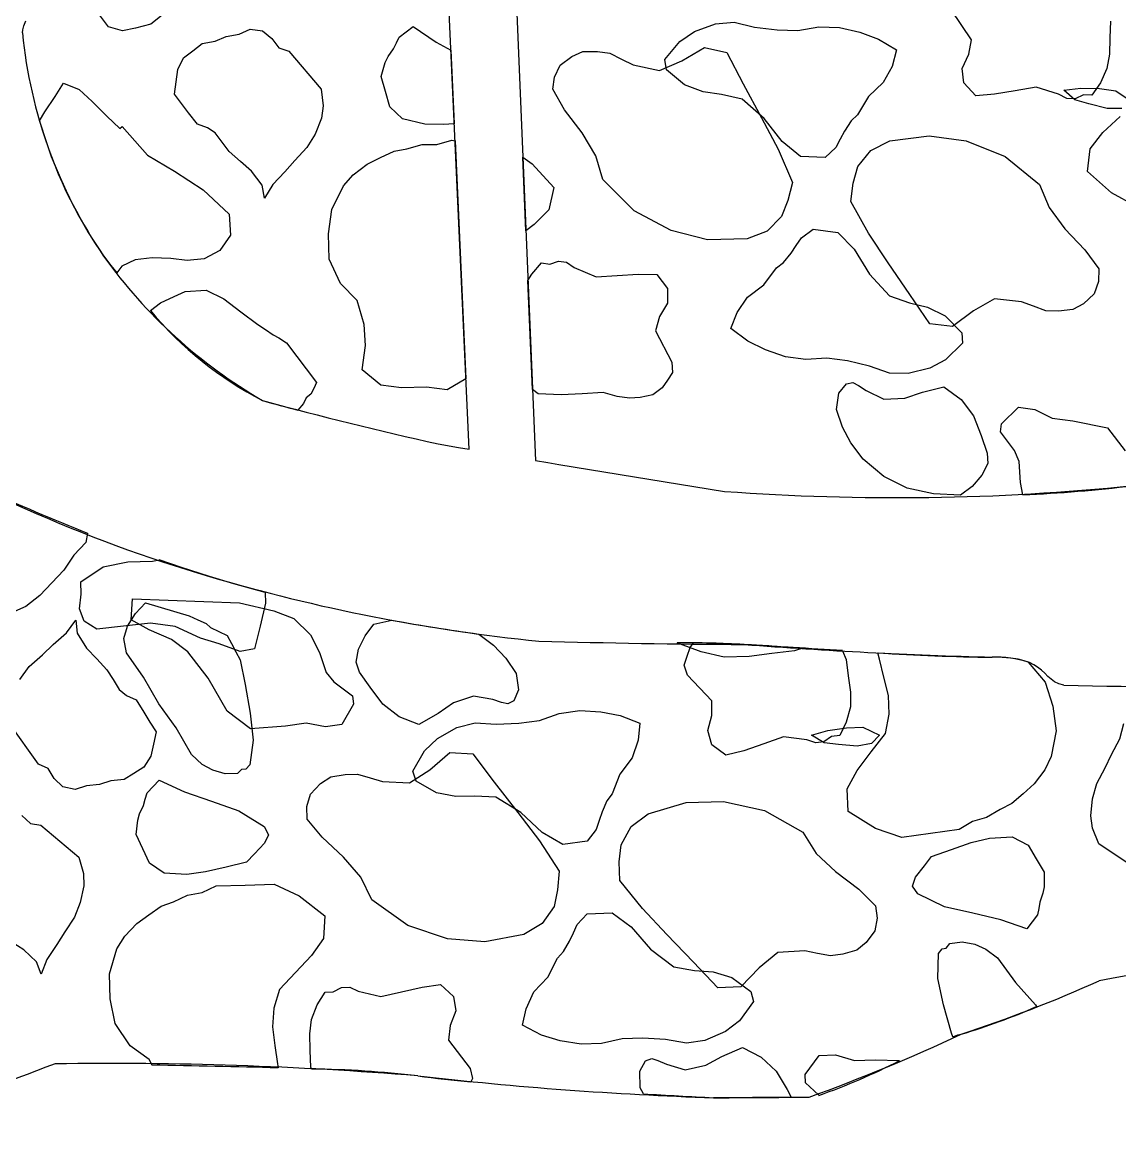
# Model space of a CAD drawing. Extents: x 1.3 to 15.6, y 3.2 to 7.5.
# Drawn here: x 2.766 to 4.389, y 3.608 to 5.241 of the extents above; entities that cross this region are included whole.
import ezdxf

# ---------------------------------------------------------------- set-up
doc = ezdxf.new("R2010")
doc.units = 0
doc.header["$MEASUREMENT"] = 0

msp = doc.modelspace()

# ---------------------------------------------------------------- linework, layer by layer
at = {"color": 7, "linetype": 'Continuous'}
for p, q in [((3.4272, 4.6099), (3.3962, 5.2926)), ((3.4967, 5.2844), (3.5252, 4.5933)), ((2.8943, 5.2345), (2.8733, 5.262)), ((2.9737, 5.2515), (2.9565, 5.2384)), ((4.1698, 5.2152), (4.1405, 5.2588)), ((2.915, 5.2286), (2.8943, 5.2345)), ((2.934, 5.2322), (2.915, 5.2286)), ((2.9565, 5.2384), (2.934, 5.2322)), ((3.0871, 5.2237), (3.1035, 5.2307)), ((3.1035, 5.2307), (3.1216, 5.2282)), ((3.1216, 5.2282), (3.1355, 5.2171)), ((3.3239, 5.2191), (3.3446, 5.2348)), ((3.3446, 5.2348), (3.3784, 5.2117)), ((3.7387, 5.2128), (3.7605, 5.2274)), ((3.7605, 5.2274), (3.7914, 5.2387)), ((3.7914, 5.2387), (3.819, 5.241)), ((3.819, 5.241), (3.8494, 5.2339)), ((3.8494, 5.2339), (3.8829, 5.2299)), ((3.8829, 5.2299), (3.9134, 5.229)), ((3.9134, 5.229), (3.9441, 5.2341)), ((3.9441, 5.2341), (3.9747, 5.2332)), ((3.9747, 5.2332), (4.0051, 5.2262)), ((4.3754, 5.2426), (4.3747, 5.2182)), ((3.0327, 5.2095), (3.0517, 5.2131)), ((3.0517, 5.2131), (3.0681, 5.2201)), ((3.0681, 5.2201), (3.0871, 5.2237)), ((3.1355, 5.2171), (3.146, 5.2033)), ((3.3197, 5.2105), (3.3239, 5.2191)), ((3.3784, 5.2117), (3.4004, 5.1996)), ((3.7165, 5.1859), (3.7387, 5.2128)), ((4.0051, 5.2262), (4.0323, 5.2162)), ((4.0323, 5.2162), (4.0593, 5.2001)), ((4.1661, 5.1939), (4.1698, 5.2152)), ((4.3747, 5.2182), (4.374, 5.1938)), ((3.0052, 5.1886), (3.019, 5.199)), ((3.019, 5.199), (3.0327, 5.2095)), ((3.146, 5.2033), (3.1607, 5.1982)), ((3.1607, 5.1982), (3.2086, 5.1423)), ((3.3077, 5.1905), (3.3154, 5.2018)), ((3.3154, 5.2018), (3.3197, 5.2105)), ((3.4004, 5.1996), (3.4054, 5.0909)), ((3.5791, 5.1905), (3.5955, 5.1976)), ((3.5955, 5.1976), (3.6171, 5.1977)), ((3.6171, 5.1977), (3.6352, 5.1952)), ((3.6352, 5.1952), (3.6526, 5.1867)), ((3.7416, 5.1838), (3.7752, 5.2039)), ((3.7752, 5.2039), (3.8081, 5.1963)), ((3.8081, 5.1963), (3.8326, 5.1498)), ((4.0593, 5.2001), (4.0525, 5.1759)), ((2.9967, 5.1712), (3.0052, 5.1886)), ((3.2975, 5.1611), (3.3034, 5.1818)), ((3.3034, 5.1818), (3.3077, 5.1905)), ((3.5619, 5.1775), (3.5791, 5.1905)), ((3.6526, 5.1867), (3.6699, 5.1782)), ((3.6699, 5.1782), (3.7089, 5.1698)), ((3.7089, 5.1698), (3.7416, 5.1838)), ((3.7191, 5.1706), (3.7165, 5.1859)), ((4.1563, 5.1728), (4.1661, 5.1939)), ((4.374, 5.1938), (4.3703, 5.1725)), ((2.9942, 5.1531), (2.9967, 5.1712)), ((3.5533, 5.1601), (3.5619, 5.1775)), ((3.7459, 5.1484), (3.7191, 5.1706)), ((4.0525, 5.1759), (4.0395, 5.1518)), ((4.1587, 5.1513), (4.1563, 5.1728)), ((4.3703, 5.1725), (4.3605, 5.1514)), ((2.8154, 5.1312), (2.8274, 5.1511)), ((2.8274, 5.1511), (2.8508, 5.1418)), ((2.9917, 5.1349), (2.9942, 5.1531)), ((3.3037, 5.1386), (3.2975, 5.1611)), ((3.5509, 5.142), (3.5533, 5.1601)), ((3.7731, 5.1384), (3.7459, 5.1484)), ((3.8326, 5.1498), (3.8597, 5.0999)), ((4.0395, 5.1518), (4.0175, 5.1311)), ((4.1765, 5.1324), (4.1587, 5.1513)), ((4.3605, 5.1514), (4.3477, 5.1334)), ((2.8, 5.1086), (2.8154, 5.1312)), ((2.8508, 5.1418), (2.8699, 5.1237)), ((3.0022, 5.1211), (2.9917, 5.1349)), ((3.2086, 5.1423), (3.2114, 5.1173)), ((3.3099, 5.1162), (3.3037, 5.1386)), ((3.5683, 5.1118), (3.5509, 5.142)), ((3.8005, 5.1345), (3.7731, 5.1384)), ((3.8309, 5.1275), (3.8005, 5.1345)), ((4.0175, 5.1311), (4.0014, 5.104)), ((4.2041, 5.1346), (4.1765, 5.1324)), ((4.2348, 5.1398), (4.2041, 5.1346)), ((4.2655, 5.145), (4.2348, 5.1398)), ((4.2988, 5.1349), (4.2655, 5.145)), ((4.3109, 5.1284), (4.2988, 5.1349)), ((4.3064, 5.1409), (4.3315, 5.1436)), ((4.323, 5.1263), (4.3064, 5.1409)), ((4.3355, 5.1338), (4.3231, 5.128)), ((4.3315, 5.1436), (4.3592, 5.1429)), ((4.3477, 5.1334), (4.3355, 5.1338)), ((4.3592, 5.1429), (4.3834, 5.1396)), ((4.3834, 5.1396), (4.4059, 5.1242)), ((2.8699, 5.1237), (2.8917, 5.1023)), ((3.0126, 5.1074), (3.0022, 5.1211)), ((3.2114, 5.1173), (3.2089, 5.0991)), ((3.329, 5.0982), (3.3099, 5.1162)), ((3.8637, 5.099), (3.8309, 5.1275)), ((4.3231, 5.128), (4.3109, 5.1284)), ((4.3437, 5.1204), (4.323, 5.1263)), ((4.3706, 5.1136), (4.3437, 5.1204)), ((4.3922, 5.1138), (4.3706, 5.1136)), ((2.7921, 5.0955), (2.8, 5.1086)), ((2.8917, 5.1023), (2.9108, 5.0842)), ((3.0257, 5.0902), (3.0126, 5.1074)), ((3.2089, 5.0991), (3.1995, 5.0757)), ((3.3619, 5.0906), (3.329, 5.0982)), ((3.5945, 5.0774), (3.5683, 5.1118)), ((3.8597, 5.0999), (3.8842, 5.0534)), ((3.8902, 5.0646), (3.8637, 5.099)), ((4.0014, 5.104), (3.992, 5.0951)), ((4.3644, 5.0779), (4.3896, 5.1016)), ((2.9108, 5.0842), (2.9142, 5.0869)), ((2.9142, 5.0869), (2.9517, 5.0447)), ((3.0404, 5.0851), (3.0257, 5.0902)), ((3.0517, 5.0774), (3.0404, 5.0851)), ((3.3896, 5.0899), (3.3619, 5.0906)), ((3.4054, 5.0909), (3.3896, 5.0899)), ((3.9823, 5.0801), (3.9759, 5.0681)), ((3.992, 5.0951), (3.9823, 5.0801)), ((3.0622, 5.0636), (3.0517, 5.0774)), ((3.0726, 5.0498), (3.0622, 5.0636)), ((3.1995, 5.0757), (3.1876, 5.0558)), ((3.3794, 5.0605), (3.4018, 5.0667)), ((3.4018, 5.0667), (3.4065, 5.066)), ((3.4065, 5.066), (3.4225, 4.7137)), ((3.6146, 5.0438), (3.5945, 5.0774)), ((3.917, 5.0424), (3.8902, 5.0646)), ((3.9759, 5.0681), (3.9694, 5.0561)), ((4.0212, 5.0515), (4.0492, 5.0659)), ((4.0492, 5.0659), (4.1075, 5.0733)), ((4.1075, 5.0733), (4.1623, 5.0656)), ((4.1623, 5.0656), (4.2197, 5.0425)), ((4.3453, 5.054), (4.3644, 5.0779)), ((3.0892, 5.0353), (3.0726, 5.0498)), ((3.1876, 5.0558), (3.1695, 5.0366)), ((3.2965, 5.0409), (3.3164, 5.0506)), ((3.3164, 5.0506), (3.3354, 5.0541)), ((3.3354, 5.0541), (3.3578, 5.0603)), ((3.3578, 5.0603), (3.3794, 5.0605)), ((3.8842, 5.0534), (3.9053, 5.0042)), ((3.9694, 5.0561), (3.9537, 5.0413)), ((4.0022, 5.0276), (4.0212, 5.0515)), ((4.3413, 5.0205), (4.3453, 5.054)), ((2.9517, 5.0447), (2.9916, 5.0208)), ((3.1057, 5.0207), (3.0892, 5.0353)), ((3.1695, 5.0366), (3.1549, 5.0201)), ((3.2561, 5.0156), (3.2767, 5.0313)), ((3.2767, 5.0313), (3.2965, 5.0409)), ((3.5068, 5.0414), (3.5205, 5.032)), ((3.5112, 4.9327), (3.5068, 5.0414)), ((3.5205, 5.032), (3.5527, 4.9968)), ((3.6252, 5.0085), (3.6146, 5.0438)), ((3.9537, 5.0413), (3.917, 5.0424)), ((4.2197, 5.0425), (4.2704, 5.0012)), ((2.9916, 5.0208), (3.0341, 4.9934)), ((3.1214, 5), (3.1057, 5.0207)), ((3.1549, 5.0201), (3.1369, 5.001)), ((3.2415, 4.9991), (3.2561, 5.0156)), ((3.9953, 5.0033), (4.0022, 5.0276)), ((4.377, 4.9888), (4.3413, 5.0205)), ((3.1249, 4.981), (3.1214, 5)), ((3.1369, 5.001), (3.1249, 4.981)), ((3.2244, 4.9644), (3.2415, 4.9991)), ((3.6713, 4.9621), (3.6252, 5.0085)), ((3.9053, 5.0042), (3.8985, 4.9774)), ((3.9914, 4.9759), (3.9953, 5.0033)), ((4.2704, 5.0012), (4.2847, 4.9672)), ((3.0341, 4.9934), (3.0724, 4.9574)), ((3.5527, 4.9968), (3.5451, 4.9639)), ((4.4131, 4.9694), (4.377, 4.9888)), ((3.8985, 4.9774), (3.8892, 4.954)), ((4.0176, 4.9293), (3.9914, 4.9759)), ((4.2847, 4.9672), (4.3082, 4.9359)), ((3.0724, 4.9574), (3.0743, 4.9263)), ((3.2195, 4.9281), (3.2244, 4.9644)), ((3.5451, 4.9639), (3.5236, 4.9421)), ((3.7259, 4.9331), (3.6713, 4.9621)), ((3.8892, 4.954), (3.8677, 4.9323)), ((3.5236, 4.9421), (3.5112, 4.9327)), ((3.7796, 4.9196), (3.7259, 4.9331)), ((3.9187, 4.9222), (3.9359, 4.9353)), ((3.9359, 4.9353), (3.9723, 4.9303)), ((4.3082, 4.9359), (4.3378, 4.9044)), ((3.0743, 4.9263), (3.0589, 4.9037)), ((3.2206, 4.8909), (3.2195, 4.9281)), ((3.8384, 4.9208), (3.7796, 4.9196)), ((3.8677, 4.9323), (3.8384, 4.9208)), ((3.911, 4.9109), (3.9187, 4.9222)), ((3.9723, 4.9303), (3.9966, 4.9054)), ((4.0468, 4.8856), (4.0176, 4.9293)), ((3.0589, 4.9037), (3.0356, 4.8914)), ((3.9033, 4.8996), (3.911, 4.9109)), ((3.9966, 4.9054), (4.0193, 4.8684)), ((4.3378, 4.9044), (4.3584, 4.8763)), ((2.9337, 4.8899), (2.9138, 4.8803)), ((2.9587, 4.8927), (2.9337, 4.8899)), ((2.9864, 4.892), (2.9587, 4.8927)), ((3.0106, 4.8887), (2.9864, 4.892)), ((3.0356, 4.8914), (3.0106, 4.8887)), ((3.2373, 4.8547), (3.2206, 4.8909)), ((3.5198, 4.8686), (3.5344, 4.8852)), ((3.5344, 4.8852), (3.5465, 4.8835)), ((3.5465, 4.8835), (3.5594, 4.8879)), ((3.5594, 4.8879), (3.5715, 4.8863)), ((3.5715, 4.8863), (3.5828, 4.8786)), ((3.8819, 4.8779), (3.8922, 4.8857)), ((3.8922, 4.8857), (3.9033, 4.8996)), ((4.079, 4.8388), (4.0468, 4.8856)), ((2.9138, 4.8803), (2.9066, 4.8706)), ((3.5143, 4.8594), (3.5198, 4.8686)), ((3.5828, 4.8786), (3.6149, 4.8649)), ((3.646, 4.8669), (3.6771, 4.8688)), ((3.6771, 4.8688), (3.7048, 4.8681)), ((3.7048, 4.8681), (3.7204, 4.8475)), ((3.863, 4.8527), (3.8819, 4.8779)), ((4.0193, 4.8684), (4.0489, 4.8366)), ((4.3584, 4.8763), (4.3578, 4.858)), ((3.2616, 4.8298), (3.2373, 4.8547)), ((3.5209, 4.698), (3.5143, 4.8594)), ((3.6149, 4.8649), (3.646, 4.8669)), ((3.8389, 4.8344), (3.863, 4.8527)), ((4.3578, 4.858), (4.3512, 4.8398)), ((2.9712, 4.8262), (2.991, 4.8358)), ((2.991, 4.8358), (3.0074, 4.8429)), ((3.0074, 4.8429), (3.0385, 4.8448)), ((3.0385, 4.8448), (3.0645, 4.832)), ((3.7204, 4.8475), (3.7206, 4.8259)), ((4.0489, 4.8366), (4.0784, 4.8264)), ((4.1083, 4.7951), (4.079, 4.8388)), ((4.3512, 4.8398), (4.3354, 4.825)), ((2.9561, 4.8147), (2.9712, 4.8262)), ((3.0645, 4.832), (3.0897, 4.8131)), ((3.2722, 4.7944), (3.2616, 4.8298)), ((3.7206, 4.8259), (3.7086, 4.8059)), ((3.8235, 4.8118), (3.8389, 4.8344)), ((4.0784, 4.8264), (4.1052, 4.8197)), ((4.1052, 4.8197), (4.1312, 4.8069)), ((4.2042, 4.832), (4.1731, 4.8146)), ((4.2438, 4.8278), (4.2042, 4.832)), ((4.2619, 4.8211), (4.2438, 4.8278)), ((4.2801, 4.8144), (4.2619, 4.8211)), ((4.3354, 4.825), (4.3199, 4.8163)), ((3.0897, 4.8131), (3.1149, 4.7943)), ((3.7086, 4.8059), (3.7027, 4.7851)), ((3.8142, 4.7884), (3.8235, 4.8118)), ((4.1312, 4.8069), (4.1556, 4.782)), ((4.1731, 4.8146), (4.1418, 4.7911)), ((4.2984, 4.8139), (4.2801, 4.8144)), ((4.3199, 4.8163), (4.2984, 4.8139)), ((3.1149, 4.7943), (3.1262, 4.7866)), ((3.1262, 4.7866), (3.1375, 4.7789)), ((3.2741, 4.7633), (3.2722, 4.7944)), ((3.8393, 4.7696), (3.8142, 4.7884)), ((4.1418, 4.7911), (4.1083, 4.7951)), ((3.1375, 4.7789), (3.1462, 4.7746)), ((3.1462, 4.7746), (3.1574, 4.7669)), ((3.7027, 4.7851), (3.7272, 4.7386)), ((3.8654, 4.7568), (3.8393, 4.7696)), ((4.1556, 4.782), (4.1566, 4.7664)), ((3.1574, 4.7669), (3.2019, 4.7084)), ((3.2692, 4.727), (3.2741, 4.7633)), ((3.8948, 4.7466), (3.8654, 4.7568)), ((4.1566, 4.7664), (4.1317, 4.7421)), ((3.7272, 4.7386), (3.7282, 4.7231)), ((3.9251, 4.7425), (3.8948, 4.7466)), ((3.9562, 4.7444), (3.9251, 4.7425)), ((3.9865, 4.7403), (3.9562, 4.7444)), ((4.0194, 4.7327), (3.9865, 4.7403)), ((4.1317, 4.7421), (4.1084, 4.7298)), ((3.297, 4.7047), (3.2692, 4.727)), ((3.7282, 4.7231), (3.7205, 4.7118)), ((4.0488, 4.7225), (4.0194, 4.7327)), ((4.0765, 4.7218), (4.0488, 4.7225)), ((4.1084, 4.7298), (4.0765, 4.7218)), ((3.2019, 4.7084), (3.1976, 4.6998)), ((3.3273, 4.7006), (3.297, 4.7047)), ((3.4225, 4.7137), (3.3947, 4.6976)), ((3.7205, 4.7118), (3.7127, 4.7005)), ((3.9738, 4.6927), (3.985, 4.7066)), ((3.985, 4.7066), (3.9945, 4.7083)), ((3.9945, 4.7083), (4.0031, 4.7041)), ((3.1934, 4.6911), (3.1865, 4.6858)), ((3.1976, 4.6998), (3.1934, 4.6911)), ((3.3644, 4.7017), (3.3273, 4.7006)), ((3.3947, 4.6976), (3.3644, 4.7017)), ((3.5296, 4.6915), (3.5209, 4.698)), ((3.5633, 4.69), (3.5296, 4.6915)), ((3.5944, 4.6919), (3.5633, 4.69)), ((3.6255, 4.6939), (3.5944, 4.6919)), ((3.6463, 4.688), (3.6255, 4.6939)), ((3.6644, 4.6855), (3.6463, 4.688)), ((3.699, 4.69), (3.68, 4.6864)), ((3.7127, 4.7005), (3.699, 4.69)), ((3.9705, 4.6684), (3.9738, 4.6927)), ((4.0031, 4.7041), (4.0144, 4.6964)), ((4.0144, 4.6964), (4.0404, 4.6836)), ((4.0715, 4.6855), (4.0974, 4.6943)), ((4.0974, 4.6943), (4.1293, 4.7023)), ((4.1293, 4.7023), (4.1545, 4.6835)), ((3.1822, 4.6772), (3.1739, 4.6678)), ((3.1865, 4.6858), (3.1822, 4.6772)), ((3.68, 4.6864), (3.6644, 4.6855)), ((4.0404, 4.6836), (4.0715, 4.6855)), ((4.1545, 4.6835), (4.1728, 4.6594)), ((4.2144, 4.6475), (4.2393, 4.6719)), ((4.2393, 4.6719), (4.2635, 4.6686)), ((3.9793, 4.6426), (3.9705, 4.6684)), ((4.1728, 4.6594), (4.1842, 4.6301)), ((4.2635, 4.6686), (4.2895, 4.6558)), ((4.2895, 4.6558), (4.3198, 4.6517)), ((3.9916, 4.6193), (3.9793, 4.6426)), ((4.2127, 4.6354), (4.2144, 4.6475)), ((4.3198, 4.6517), (4.3709, 4.6416)), ((4.3709, 4.6416), (4.397, 4.6072)), ((4.1842, 4.6301), (4.193, 4.6042)), ((4.2232, 4.6217), (4.2127, 4.6354)), ((3.3814, 4.6176), (3.4116, 4.6125)), ((3.4116, 4.6125), (3.4272, 4.6099)), ((4.0099, 4.5952), (3.9916, 4.6193)), ((4.2336, 4.6079), (4.2232, 4.6217)), ((4.2407, 4.5915), (4.2336, 4.6079)), ((3.5252, 4.5933), (3.5439, 4.5901)), ((3.5439, 4.5901), (3.5599, 4.5874)), ((4.0403, 4.5695), (4.0099, 4.5952)), ((4.193, 4.6042), (4.194, 4.5886)), ((4.2426, 4.5604), (4.2407, 4.5915)), ((3.5599, 4.5874), (3.805, 4.5475)), ((4.194, 4.5886), (4.1855, 4.5713)), ((4.075, 4.5524), (4.0403, 4.5695)), ((4.1855, 4.5713), (4.1709, 4.5548)), ((4.246, 4.5425), (4.2426, 4.5604)), ((4.1139, 4.544), (4.075, 4.5524)), ((4.1537, 4.5417), (4.1139, 4.544)), ((4.1709, 4.5548), (4.1537, 4.5417)), ((2.863, 4.4859), (2.8606, 4.4719)), ((2.8606, 4.4719), (2.8429, 4.453)), ((2.8429, 4.453), (2.8283, 4.4312)), ((2.8862, 4.436), (2.9227, 4.4433)), ((2.9227, 4.4433), (2.9593, 4.4444)), ((2.9593, 4.4444), (2.9692, 4.4464)), ((2.8283, 4.4312), (2.8105, 4.4123)), ((2.8533, 4.4136), (2.8862, 4.436)), ((2.8105, 4.4123), (2.7928, 4.3934)), ((2.8538, 4.3953), (2.8533, 4.4136)), ((2.8515, 4.3738), (2.8538, 4.3953)), ((3.1258, 4.398), (3.1263, 4.3823)), ((2.7928, 4.3934), (2.7719, 4.3775)), ((2.9278, 4.3575), (2.9297, 4.3886)), ((2.9297, 4.3886), (2.9824, 4.3865)), ((2.934, 4.3671), (2.9488, 4.3828)), ((2.9488, 4.3828), (3.0136, 4.3634)), ((2.9824, 4.3865), (3.0352, 4.3845)), ((3.0352, 4.3845), (3.0879, 4.3825)), ((3.0879, 4.3825), (3.1388, 4.371)), ((3.1263, 4.3823), (3.1182, 4.3484)), ((2.7719, 4.3775), (2.7508, 4.3677)), ((2.8581, 4.3557), (2.8515, 4.3738)), ((2.9224, 4.3484), (2.934, 4.3671)), ((3.0136, 4.3634), (3.026, 4.3577)), ((3.1388, 4.371), (3.1681, 4.3596)), ((2.8322, 4.3383), (2.846, 4.3571)), ((2.846, 4.3571), (2.8478, 4.3379)), ((2.8768, 4.344), (2.8581, 4.3557)), ((2.9164, 4.3483), (2.8768, 4.344)), ((2.9561, 4.3526), (2.9164, 4.3483)), ((2.9168, 4.3299), (2.9224, 4.3484)), ((2.9545, 4.3426), (2.9278, 4.3575)), ((2.9929, 4.3476), (2.9561, 4.3526)), ((3.0301, 4.3304), (2.9929, 4.3476)), ((3.026, 4.3577), (3.0385, 4.352)), ((3.0385, 4.352), (3.0447, 4.3461)), ((3.0447, 4.3461), (3.0572, 4.3403)), ((3.1182, 4.3484), (3.1101, 4.3146)), ((3.1681, 4.3596), (3.193, 4.3353)), ((3.2734, 4.334), (3.2865, 4.3512)), ((3.2865, 4.3512), (3.3131, 4.3569)), ((2.8125, 4.3209), (2.8322, 4.3383)), ((2.8478, 4.3379), (2.8615, 4.3159)), ((2.9206, 4.3086), (2.9168, 4.3299)), ((2.9873, 4.3286), (2.9545, 4.3426)), ((3.0114, 4.3103), (2.9873, 4.3286)), ((3.0579, 4.3221), (3.0301, 4.3304)), ((3.0572, 4.3403), (3.0696, 4.3346)), ((3.0696, 4.3346), (3.076, 4.3226)), ((3.193, 4.3353), (3.2059, 4.3093)), ((3.2638, 4.3141), (3.2734, 4.334)), ((3.4415, 4.3366), (3.4635, 4.3199)), ((2.7965, 4.3058), (2.8125, 4.3209)), ((2.8615, 4.3159), (2.8767, 4.2999)), ((3.0888, 4.3108), (3.0579, 4.3221)), ((3.076, 4.3226), (3.0825, 4.3105)), ((3.1101, 4.3146), (3.0888, 4.3108)), ((3.2602, 4.2951), (3.2638, 4.3141)), ((3.4635, 4.3199), (3.4815, 4.3008)), ((3.7396, 4.3218), (3.7349, 4.3238)), ((3.7706, 4.3105), (3.7396, 4.3218)), ((3.7495, 4.3037), (3.7539, 4.3166)), ((3.7539, 4.3166), (3.7591, 4.3236)), ((3.9209, 4.3157), (3.9081, 4.3117)), ((2.7768, 4.2884), (2.7965, 4.3058)), ((2.8767, 4.2999), (2.8918, 4.2839)), ((2.9461, 4.2727), (2.9206, 4.3086)), ((3.0414, 4.2713), (3.0114, 4.3103)), ((3.0825, 4.3105), (3.089, 4.2985)), ((3.089, 4.2985), (3.0963, 4.262)), ((3.2059, 4.3093), (3.2161, 4.2798)), ((3.4815, 4.3008), (3.497, 4.2783)), ((3.7451, 4.2907), (3.7495, 4.3037)), ((3.8044, 4.3024), (3.7706, 4.3105)), ((3.8411, 4.3035), (3.8044, 4.3024)), ((3.8746, 4.3076), (3.8411, 4.3035)), ((3.9081, 4.3117), (3.8746, 4.3076)), ((3.9793, 4.312), (3.9845, 4.2989)), ((3.9845, 4.2989), (3.9879, 4.2747)), ((4.0338, 4.2995), (4.0315, 4.3088)), ((4.0406, 4.2727), (4.0338, 4.2995)), ((2.7631, 4.2696), (2.7768, 4.2884)), ((2.8918, 4.2839), (2.901, 4.2692)), ((3.2161, 4.2798), (3.2272, 4.2659)), ((3.2653, 4.2804), (3.2602, 4.2951)), ((3.2808, 4.2579), (3.2653, 4.2804)), ((3.7502, 4.276), (3.7451, 4.2907)), ((4.254, 4.295), (4.2791, 4.2653)), ((2.901, 4.2692), (2.9101, 4.2546)), ((2.9687, 4.2336), (2.9461, 4.2727)), ((3.0697, 4.2227), (3.0414, 4.2713)), ((3.2272, 4.2659), (3.241, 4.2555)), ((3.497, 4.2783), (3.5003, 4.2541)), ((3.7863, 4.2378), (3.7502, 4.276)), ((3.9879, 4.2747), (3.9912, 4.2505)), ((4.0473, 4.2459), (4.0406, 4.2727)), ((4.2791, 4.2653), (4.2901, 4.2298)), ((2.9101, 4.2546), (2.9207, 4.2459)), ((3.0963, 4.262), (3.1037, 4.2195)), ((3.241, 4.2555), (3.2548, 4.245)), ((3.2997, 4.2327), (3.2808, 4.2579)), ((3.5003, 4.2541), (3.4933, 4.2377)), ((3.9912, 4.2505), (3.9911, 4.2289)), ((2.9207, 4.2459), (2.9349, 4.2395)), ((2.9349, 4.2395), (2.9463, 4.2211)), ((2.9943, 4.1978), (2.9687, 4.2336)), ((3.2564, 4.2329), (3.239, 4.2028)), ((3.2548, 4.245), (3.2564, 4.2329)), ((3.3238, 4.2144), (3.2997, 4.2327)), ((3.4043, 4.2347), (3.3817, 4.2193)), ((3.4337, 4.2449), (3.4043, 4.2347)), ((3.4622, 4.2396), (3.4337, 4.2449)), ((3.4751, 4.2352), (3.4622, 4.2396)), ((3.4846, 4.2334), (3.4751, 4.2352)), ((3.4933, 4.2377), (3.4846, 4.2334)), ((3.7862, 4.2162), (3.7863, 4.2378)), ((4.0481, 4.2182), (4.0473, 4.2459)), ((2.9463, 4.2211), (2.9555, 4.2065)), ((3.1041, 4.1966), (3.0697, 4.2227)), ((3.1037, 4.2195), (3.108, 4.1799)), ((3.3531, 4.203), (3.3238, 4.2144)), ((3.3817, 4.2193), (3.3531, 4.203)), ((3.5312, 4.2089), (3.5606, 4.2192)), ((3.5606, 4.2192), (3.5909, 4.2233)), ((3.5909, 4.2233), (3.622, 4.2214)), ((3.622, 4.2214), (3.6505, 4.2161)), ((3.6505, 4.2161), (3.6798, 4.2047)), ((3.78, 4.1938), (3.7862, 4.2162)), ((3.9911, 4.2289), (3.9849, 4.2065)), ((4.0427, 4.1897), (4.0481, 4.2182)), ((4.2901, 4.2298), (4.2951, 4.1935)), ((2.7906, 4.1441), (2.748, 4.2041)), ((2.9555, 4.2065), (2.9647, 4.1918)), ((3.156, 4.2006), (3.1041, 4.1966)), ((3.1863, 4.2048), (3.156, 4.2006)), ((3.2148, 4.1994), (3.1863, 4.2048)), ((3.239, 4.2028), (3.2148, 4.1994)), ((3.3806, 4.1821), (3.4092, 4.1984)), ((3.4092, 4.1984), (3.4361, 4.2051)), ((3.4361, 4.2051), (3.4672, 4.2033)), ((3.4672, 4.2033), (3.5009, 4.2048)), ((3.5009, 4.2048), (3.5312, 4.2089)), ((3.6798, 4.2047), (3.6771, 4.1796)), ((3.9576, 4.194), (3.985, 4.1979)), ((3.9849, 4.2065), (3.9753, 4.1866)), ((3.985, 4.1979), (4.0094, 4.1987)), ((4.0094, 4.1987), (4.0342, 4.1872)), ((4.3892, 4.1818), (4.3954, 4.2042)), ((2.9647, 4.1918), (2.9606, 4.174)), ((3.0169, 4.1587), (2.9943, 4.1978)), ((3.3615, 4.1641), (3.3806, 4.1821)), ((3.7859, 4.173), (3.78, 4.1938)), ((3.8923, 4.1845), (3.8629, 4.1743)), ((3.9268, 4.18), (3.8923, 4.1845)), ((3.9333, 4.1872), (3.9576, 4.194)), ((3.952, 4.1755), (3.9333, 4.1872)), ((3.9632, 4.185), (3.9519, 4.1773)), ((3.9753, 4.1866), (3.9632, 4.185)), ((4.0218, 4.1622), (4.0427, 4.1897)), ((4.0342, 4.1872), (4.0224, 4.1746)), ((4.2951, 4.1935), (4.288, 4.1555)), ((4.377, 4.1585), (4.3892, 4.1818)), ((2.9606, 4.174), (2.9565, 4.1561)), ((3.108, 4.1799), (3.103, 4.143)), ((3.6771, 4.1796), (3.6683, 4.1537)), ((3.8066, 4.1573), (3.7859, 4.173)), ((3.8629, 4.1743), (3.8334, 4.1641)), ((3.9398, 4.1756), (3.9268, 4.18)), ((3.9519, 4.1773), (3.9398, 4.1756)), ((3.9735, 4.1731), (3.952, 4.1755)), ((4.0011, 4.1709), (3.9735, 4.1731)), ((4.0224, 4.1746), (4.0011, 4.1709)), ((2.9565, 4.1561), (2.9464, 4.1396)), ((3.0327, 4.1439), (3.0169, 4.1587)), ((3.3441, 4.1339), (3.3615, 4.1641)), ((3.3692, 4.136), (3.399, 4.1614)), ((3.399, 4.1614), (3.4327, 4.1593)), ((3.4327, 4.1593), (3.4645, 4.1175)), ((3.6683, 4.1537), (3.65, 4.1296)), ((3.8334, 4.1641), (3.8066, 4.1573)), ((4.0009, 4.1346), (4.0218, 4.1622)), ((4.288, 4.1555), (4.2784, 4.1357)), ((4.3674, 4.1387), (4.377, 4.1585)), ((2.8048, 4.1377), (2.7906, 4.1441)), ((2.814, 4.123), (2.8048, 4.1377)), ((2.9464, 4.1396), (2.9317, 4.1304)), ((3.0482, 4.1352), (3.0327, 4.1439)), ((3.0667, 4.1297), (3.0482, 4.1352)), ((3.091, 4.1365), (3.085, 4.1302)), ((3.0971, 4.1367), (3.091, 4.1365)), ((3.103, 4.143), (3.0971, 4.1367)), ((3.3392, 4.1167), (3.3692, 4.136)), ((3.3492, 4.1192), (3.3441, 4.1339)), ((3.9861, 4.1079), (4.0009, 4.1346)), ((4.2784, 4.1357), (4.2627, 4.115)), ((4.3552, 4.1154), (4.3674, 4.1387)), ((2.8268, 4.1107), (2.814, 4.123)), ((2.8978, 4.1194), (2.8809, 4.1139)), ((2.9171, 4.1213), (2.8978, 4.1194)), ((2.9317, 4.1304), (2.9171, 4.1213)), ((2.9514, 4.1017), (2.9692, 4.1205)), ((2.9692, 4.1205), (3.0064, 4.1034)), ((3.085, 4.1302), (3.0667, 4.1297)), ((3.2078, 4.1157), (3.2228, 4.1253)), ((3.2228, 4.1253), (3.2441, 4.129)), ((3.2441, 4.129), (3.2624, 4.1296)), ((3.2624, 4.1296), (3.2809, 4.1241)), ((3.2809, 4.1241), (3.2994, 4.1185)), ((3.2994, 4.1185), (3.3392, 4.1167)), ((3.3793, 4.1017), (3.3492, 4.1192)), ((3.4645, 4.1175), (3.4995, 4.0728)), ((3.65, 4.1296), (3.6386, 4.1003)), ((2.8447, 4.1066), (2.8268, 4.1107)), ((2.8617, 4.1121), (2.8447, 4.1066)), ((2.8809, 4.1139), (2.8617, 4.1121)), ((2.9486, 4.0924), (2.9514, 4.1017)), ((3.0064, 4.1034), (3.0466, 4.0893)), ((3.1874, 4.0814), (3.193, 4.1)), ((3.193, 4.1), (3.2078, 4.1157)), ((3.4078, 4.0964), (3.3793, 4.1017)), ((3.6386, 4.1003), (3.6308, 4.09)), ((3.9876, 4.0742), (3.9861, 4.1079)), ((4.2462, 4.1004), (4.2297, 4.0858)), ((4.2627, 4.115), (4.2462, 4.1004)), ((4.349, 4.093), (4.3552, 4.1154)), ((2.9459, 4.0831), (2.9486, 4.0924)), ((3.0466, 4.0893), (3.0868, 4.0753)), ((3.4355, 4.0971), (3.4078, 4.0964)), ((3.4666, 4.0952), (3.4355, 4.0971)), ((3.5036, 4.0725), (3.4666, 4.0952)), ((3.6308, 4.09), (3.6238, 4.0736)), ((3.692, 4.0706), (3.7483, 4.0876)), ((3.7483, 4.0876), (3.8036, 4.089)), ((3.8036, 4.089), (3.864, 4.0758)), ((4.2297, 4.0858), (4.2124, 4.0773)), ((4.3463, 4.0679), (4.349, 4.093)), ((2.766, 4.0684), (2.7786, 4.0566)), ((2.9374, 4.0615), (2.9401, 4.0707)), ((2.9401, 4.0707), (2.9459, 4.0831)), ((3.0868, 4.0753), (3.1242, 4.052)), ((3.188, 4.0631), (3.1874, 4.0814)), ((3.4995, 4.0728), (3.5314, 4.0309)), ((3.5354, 4.043), (3.5036, 4.0725)), ((3.6238, 4.0736), (3.6194, 4.0607)), ((3.6669, 4.0518), (3.692, 4.0706)), ((3.864, 4.0758), (3.9209, 4.0435)), ((4.0281, 4.0489), (3.9876, 4.0742)), ((4.2124, 4.0773), (4.1924, 4.0653)), ((4.3488, 4.0498), (4.3463, 4.0679)), ((2.7786, 4.0566), (2.7939, 4.054)), ((2.7939, 4.054), (2.8504, 4.0068)), ((2.935, 4.04), (2.9374, 4.0615)), ((3.1242, 4.052), (3.1306, 4.0399)), ((3.2102, 4.0363), (3.188, 4.0631)), ((3.6194, 4.0607), (3.615, 4.0477)), ((3.652, 4.0251), (3.6669, 4.0518)), ((4.1716, 4.0594), (4.1517, 4.0474)), ((4.1924, 4.0653), (4.1716, 4.0594)), ((2.9448, 4.0189), (2.935, 4.04)), ((3.1306, 4.0399), (3.1249, 4.0275)), ((3.2417, 4.0067), (3.2102, 4.0363)), ((3.5656, 4.0255), (3.5354, 4.043)), ((3.615, 4.0477), (3.6019, 4.0305)), ((3.9209, 4.0435), (3.9406, 4.0122)), ((4.0669, 4.0357), (4.0281, 4.0489)), ((4.1093, 4.0416), (4.0669, 4.0357)), ((4.1517, 4.0474), (4.1093, 4.0416)), ((4.1697, 4.0283), (4.1966, 4.035)), ((4.1966, 4.035), (4.2303, 4.0366)), ((4.2303, 4.0366), (4.2536, 4.0243)), ((4.3581, 4.0264), (4.3488, 4.0498)), ((2.9546, 3.9978), (2.9448, 4.0189)), ((3.1249, 4.0275), (3.1101, 4.0118)), ((3.5314, 4.0309), (3.5603, 3.986)), ((3.6019, 4.0305), (3.5656, 4.0255)), ((3.6493, 4), (3.652, 4.0251)), ((4.1403, 4.0181), (4.1697, 4.0283)), ((4.2536, 4.0243), (4.2655, 4.0044)), ((4.4193, 3.9854), (4.3581, 4.0264)), ((2.8504, 4.0068), (2.8573, 3.9826)), ((3.1101, 4.0118), (3.0983, 3.9992)), ((3.2671, 3.9769), (3.2417, 4.0067)), ((3.9406, 4.0122), (3.969, 3.9853)), ((4.1004, 3.9941), (4.1109, 4.0078)), ((4.1109, 4.0078), (4.1403, 4.0181)), ((4.2655, 4.0044), (4.2775, 3.9845)), ((2.9765, 3.9832), (2.9546, 3.9978)), ((3.0679, 3.9921), (3.0376, 3.9851)), ((3.0983, 3.9992), (3.0679, 3.9921)), ((3.5603, 3.986), (3.5581, 3.9584)), ((3.65, 3.9723), (3.6493, 4)), ((4.0874, 3.9769), (4.1004, 3.9941)), ((2.8573, 3.9826), (2.8578, 3.9642)), ((3.0102, 3.9812), (2.9765, 3.9832)), ((3.0376, 3.9851), (3.0102, 3.9812)), ((3.2834, 3.9438), (3.2671, 3.9769)), ((3.6835, 3.9307), (3.65, 3.9723)), ((3.969, 3.9853), (4.0034, 3.9592)), ((4.083, 3.9639), (4.0874, 3.9769)), ((4.2775, 3.9845), (4.2774, 3.9629)), ((2.8578, 3.9642), (2.8525, 3.9396)), ((3.0111, 3.9506), (3.0324, 3.9544)), ((3.0324, 3.9544), (3.0535, 3.9642)), ((3.0535, 3.9642), (3.0963, 3.9655)), ((3.0963, 3.9655), (3.139, 3.9668)), ((3.139, 3.9668), (3.1762, 3.9496)), ((3.5581, 3.9584), (3.5528, 3.9338)), ((4.0034, 3.9592), (4.0283, 3.9348)), ((4.0907, 3.9526), (4.083, 3.9639)), ((4.2756, 3.9534), (4.2712, 3.9404)), ((4.2774, 3.9629), (4.2756, 3.9534)), ((2.8525, 3.9396), (2.844, 3.918)), ((2.9719, 3.9341), (2.99, 3.9408)), ((2.99, 3.9408), (3.0111, 3.9506)), ((3.1762, 3.9496), (3.2138, 3.9202)), ((3.3366, 3.9057), (3.2834, 3.9438)), ((4.1303, 3.9334), (4.0907, 3.9526)), ((4.2712, 3.9404), (4.2695, 3.9309)), ((2.936, 3.9086), (2.9539, 3.9214)), ((2.9539, 3.9214), (2.9719, 3.9341)), ((3.2138, 3.9202), (3.2118, 3.8865)), ((3.5528, 3.9338), (3.5352, 3.9088)), ((3.5872, 3.9073), (3.602, 3.9231)), ((3.602, 3.9231), (3.6387, 3.9242)), ((3.6387, 3.9242), (3.6668, 3.9037)), ((3.7196, 3.8924), (3.6835, 3.9307)), ((4.0283, 3.9348), (4.0308, 3.9167)), ((4.1718, 3.9237), (4.1303, 3.9334)), ((4.2132, 3.9139), (4.1718, 3.9237)), ((4.2677, 3.9214), (4.252, 3.9008)), ((4.2695, 3.9309), (4.2677, 3.9214)), ((2.844, 3.918), (2.8294, 3.8961)), ((2.9182, 3.8897), (2.936, 3.9086)), ((3.3953, 3.8861), (3.3366, 3.9057)), ((3.5352, 3.9088), (3.5082, 3.8926)), ((3.5815, 3.8949), (3.5872, 3.9073)), ((4.0308, 3.9167), (4.0273, 3.8977)), ((4.252, 3.9008), (4.2132, 3.9139)), ((2.8294, 3.8961), (2.8177, 3.8774)), ((2.9066, 3.871), (2.9182, 3.8897)), ((3.5082, 3.8926), (3.4504, 3.8817)), ((3.5757, 3.8825), (3.5815, 3.8949)), ((3.6668, 3.9037), (3.6953, 3.8709)), ((3.7591, 3.8516), (3.7196, 3.8924)), ((4.0273, 3.8977), (4.0142, 3.8805)), ((2.769, 3.8698), (2.7503, 3.8814)), ((2.8177, 3.8774), (2.8031, 3.8556)), ((3.2118, 3.8865), (3.1942, 3.8615)), ((3.4504, 3.8817), (3.3953, 3.8861)), ((3.567, 3.867), (3.5757, 3.8825)), ((4.0142, 3.8805), (4.0003, 3.8693)), ((4.1213, 3.8643), (4.1265, 3.8712)), ((4.1265, 3.8712), (4.1326, 3.872)), ((4.1326, 3.872), (4.1378, 3.8789)), ((4.1378, 3.8789), (4.156, 3.8814)), ((4.156, 3.8814), (4.175, 3.8779)), ((4.175, 3.8779), (4.1913, 3.8708)), ((2.7879, 3.852), (2.769, 3.8698)), ((2.8031, 3.8556), (2.7946, 3.8339)), ((2.8955, 3.834), (2.9066, 3.871)), ((3.1942, 3.8615), (3.1706, 3.8363)), ((3.5438, 3.8295), (3.5582, 3.8575)), ((3.5582, 3.8575), (3.567, 3.867)), ((3.6953, 3.8709), (3.7298, 3.8445)), ((3.8836, 3.8656), (3.8559, 3.8433)), ((3.9234, 3.868), (3.8836, 3.8656)), ((3.9424, 3.8644), (3.9234, 3.868)), ((3.9614, 3.8609), (3.9424, 3.8644)), ((3.9796, 3.8634), (3.9614, 3.8609)), ((4.0003, 3.8693), (3.9796, 3.8634)), ((4.1202, 3.8272), (4.1213, 3.8643)), ((4.1913, 3.8708), (4.2086, 3.8578)), ((4.2086, 3.8578), (4.2352, 3.8213)), ((2.7946, 3.8339), (2.7879, 3.852)), ((3.7298, 3.8445), (3.7605, 3.8393)), ((3.7952, 3.8134), (3.7591, 3.8516)), ((3.7605, 3.8393), (3.7881, 3.8371)), ((3.8559, 3.8433), (3.8289, 3.8149)), ((2.8966, 3.7973), (2.8955, 3.834)), ((3.1706, 3.8363), (3.1469, 3.8112)), ((3.523, 3.8075), (3.5438, 3.8295)), ((3.7881, 3.8371), (3.8159, 3.8288)), ((3.8159, 3.8288), (3.844, 3.8083)), ((4.1287, 3.7882), (4.1202, 3.8272)), ((3.1469, 3.8112), (3.1386, 3.7834)), ((3.2026, 3.7884), (3.2143, 3.8071)), ((3.2143, 3.8071), (3.2265, 3.8075)), ((3.2265, 3.8075), (3.2385, 3.814)), ((3.2385, 3.814), (3.2507, 3.8144)), ((3.2507, 3.8144), (3.2631, 3.8086)), ((3.2631, 3.8086), (3.297, 3.8005)), ((3.297, 3.8005), (3.3274, 3.8076)), ((3.3274, 3.8076), (3.3577, 3.8146)), ((3.3577, 3.8146), (3.3851, 3.8185)), ((3.3851, 3.8185), (3.404, 3.8008)), ((3.5116, 3.7827), (3.523, 3.8075)), ((3.8289, 3.8149), (3.7952, 3.8134)), ((3.844, 3.8083), (3.8475, 3.7931)), ((4.2352, 3.8213), (4.2644, 3.7883)), ((2.9039, 3.7608), (2.8966, 3.7973)), ((3.404, 3.8008), (3.4077, 3.7795)), ((3.8475, 3.7931), (3.827, 3.7649)), ((3.1386, 3.7834), (3.1364, 3.7558)), ((3.1941, 3.7668), (3.2026, 3.7884)), ((3.4077, 3.7795), (3.3992, 3.7578)), ((3.5062, 3.7581), (3.5116, 3.7827)), ((4.1405, 3.7467), (4.1287, 3.7882)), ((4.2644, 3.7883), (4.2663, 3.7857)), ((2.9263, 3.7279), (2.9039, 3.7608)), ((3.1917, 3.7453), (3.1941, 3.7668)), ((3.3992, 3.7578), (3.3968, 3.7363)), ((3.5342, 3.7437), (3.5062, 3.7581)), ((3.827, 3.7649), (3.8061, 3.749)), ((3.1364, 3.7558), (3.1403, 3.7284)), ((3.1925, 3.7209), (3.1917, 3.7453)), ((3.5619, 3.7353), (3.5342, 3.7437)), ((3.8061, 3.749), (3.7759, 3.7358)), ((4.1423, 3.7412), (4.1405, 3.7467)), ((2.9544, 3.7074), (2.9263, 3.7279)), ((3.1403, 3.7284), (3.1442, 3.701)), ((3.3968, 3.7363), (3.4287, 3.6945)), ((3.5927, 3.7302), (3.5619, 3.7353)), ((3.6232, 3.7311), (3.5927, 3.7302)), ((3.6536, 3.7382), (3.6232, 3.7311)), ((3.6841, 3.7391), (3.6536, 3.7382)), ((3.7178, 3.7371), (3.6841, 3.7391)), ((3.7485, 3.7319), (3.7178, 3.7371)), ((3.7759, 3.7358), (3.7485, 3.7319)), ((3.8011, 3.7122), (3.8313, 3.7253)), ((3.8313, 3.7253), (3.8592, 3.7109)), ((3.1932, 3.6964), (3.1925, 3.7209)), ((3.6882, 3.7056), (3.6973, 3.709)), ((3.6973, 3.709), (3.7065, 3.7062)), ((3.7771, 3.6992), (3.8011, 3.7122)), ((3.8592, 3.7109), (3.8813, 3.6902)), ((3.9242, 3.6854), (3.9448, 3.7135)), ((3.9448, 3.7135), (3.9692, 3.7143)), ((3.9692, 3.7143), (3.997, 3.706)), ((2.9585, 3.6992), (2.9544, 3.7074)), ((3.1442, 3.701), (3.145, 3.695)), ((3.1941, 3.6935), (3.1932, 3.6964)), ((3.4287, 3.6945), (3.4322, 3.6794)), ((3.6795, 3.6901), (3.6882, 3.7056)), ((3.7065, 3.7062), (3.7189, 3.7005)), ((3.7189, 3.7005), (3.7467, 3.6921)), ((3.7467, 3.6921), (3.7771, 3.6992)), ((3.997, 3.706), (4.0275, 3.7069)), ((4.0275, 3.7069), (4.0637, 3.7059)), ((3.4322, 3.6794), (3.43, 3.6745)), ((3.6803, 3.6656), (3.6795, 3.6901)), ((3.8813, 3.6902), (3.8974, 3.6632)), ((3.9246, 3.6732), (3.9242, 3.6854)), ((3.685, 3.6568), (3.6803, 3.6656)), ((3.8974, 3.6632), (3.9036, 3.6517)), ((3.9372, 3.6613), (3.9246, 3.6732)), ((3.9444, 3.6546), (3.9372, 3.6613)), ((3.9036, 3.6517), (3.7888, 3.651))]:
    msp.add_line(p, q, dxfattribs=at)
at = {"color": 7, "linetype": 'Continuous', "flags": 128}
for points in [[(2.7668, 5.2254), (2.7676, 5.23), (2.7692, 5.236), (2.7717, 5.2432)], [(2.8869, 4.8955), (2.8977, 4.8816), (2.9066, 4.8706)], [(3.0434, 4.4217), (3.0021, 4.4351), (2.9692, 4.4464)], [(3.1258, 4.398), (3.0795, 4.4108), (3.0434, 4.4217)], [(3.8337, 4.3211), (3.7924, 4.3229), (3.7591, 4.3236)], [(4.3065, 4.2608), (4.2989, 4.2629), (4.2928, 4.266), (4.2876, 4.2697), (4.2829, 4.274), (4.2783, 4.2785), (4.2734, 4.2832), (4.2676, 4.2877), (4.2621, 4.2911), (4.2557, 4.2943), (4.248, 4.297), (4.2389, 4.2993), (4.2281, 4.301), (4.2154, 4.3021), (4.2005, 4.3024)], [(4.1423, 3.7412), (4.15, 3.7438), (4.1549, 3.745)], [(3.7888, 3.651), (3.8116, 3.6511), (3.8326, 3.6513), (3.8519, 3.6514), (3.8694, 3.6515), (3.8852, 3.6516), (3.8989, 3.6517), (3.9109, 3.6518), (3.9212, 3.6518), (3.9298, 3.6519)]]:
    msp.add_lwpolyline(points, dxfattribs=at)
at = {"color": 7, "linetype": 'Continuous'}
for centre, radius, start, end in [((3.4698, 5.2944), 0.7063, 185.6057, 214.3888), ((3.437, 5.2786), 0.6703, 195.8515, 214.8573), ((3.4986, 5.3323), 0.7517, 215.5336, 239.9249), ((3.3701, 5.1614), 0.54, 219.945, 242.6362), ((3.493, 5.95), 1.3213, 253.6907, 256.0261), ((4.6178, 10.1678), 5.6862, 254.7475, 257.4412), ((3.6678, 6.5365), 2.2051, 238.4197, 253.5513), ((3.9404, 7.2258), 2.9441, 245.3029, 248.5333), ((4.0587, 7.9802), 3.442, 265.774, 275.8345), ((4.1557, 6.618), 2.0775, 272.4897, 276.991), ((3.7949, 6.9637), 2.6508, 253.5298, 264.2759), ((3.8408, 7.274), 2.9644, 259.7469, 262.26), ((3.9271, 19.179), 14.8582, 268.47056, 269.63999), ((3.7356, 2.4979), 1.8259, 86.9198, 90.0219), ((2.646, -15.246), 19.6031, 86.27125, 86.52645), ((0.0627, -56.6559), 61.0936, 86.324303, 86.461096), ((4.4004, 11.8059), 7.5062, 265.67024, 268.47392), ((4.2368, 7.4763), 3.1742, 266.2911, 269.3455), ((4.2071, 4.1531), 0.1494, 71.7073, 92.5104), ((4.5634, 16.7028), 12.4447, 268.81716, 271.93399), ((4.8229, 1.3233), 2.5434, 93.7924, 100.5145), ((3.5517, 5.6061), 1.9563, 287.9579, 294.3653), ((3.8667, 4.7069), 1.0041, 286.6771, 293.4484), ((3.0167, 6.1767), 2.6849, 289.8836, 295.0825), ((3.4951, 1.8091), 2.0104, 109.7598, 116.5192), ((2.8989, -1.8984), 5.6001, 85.3654, 90.854), ((2.7184, -11.3593), 15.0604, 88.37681, 89.08669), ((3.1751, 2.1655), 1.5281, 83.3734, 89.2876), ((3.6267, 4.5566), 0.9564, 289.4038, 297.1895), ((3.5211, 4.8353), 1.1643, 261.6217, 265.5133), ((3.9766, 9.1558), 5.508, 263.4829, 268.046), ((4.6516, 19.9165), 16.2884, 266.59805, 266.96353)]:
    msp.add_arc(centre, radius, start, end, dxfattribs=at)

doc.saveas('drawing.dxf')
